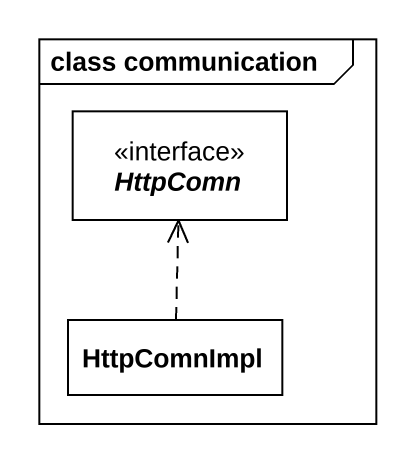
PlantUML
@startuml
mainframe class communication
hide circle
hide empty members
interface HttpComn
class HttpComnImpl
HttpComnImpl .up.> HttpComn
@enduml
